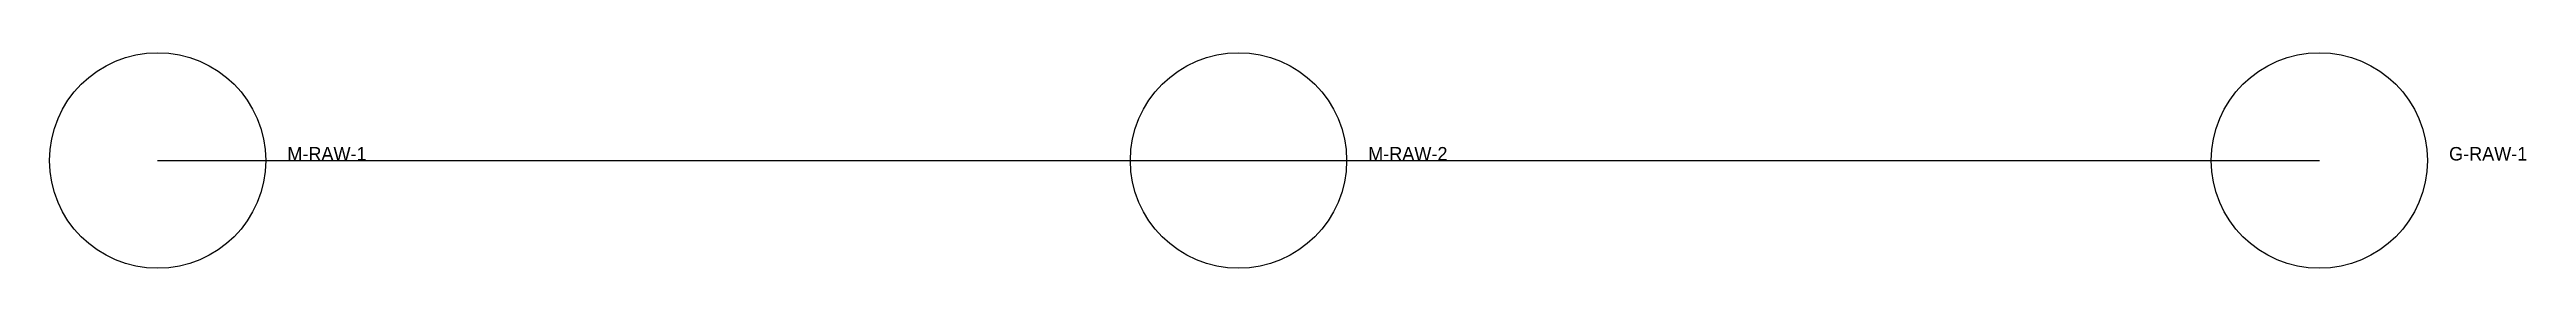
# Model space of a CAD drawing. Header units: millimetres. Extents: x 180 to 638, y 380 to 420.
import ezdxf

# ---------------------------------------------------------------- set-up
doc = ezdxf.new("R2010")
doc.units = ezdxf.units.MM

msp = doc.modelspace()

# ---------------------------------------------------------------- linework, layer by layer
at = {"layer": 'SYMBOL'}
for centre in [(200, 400), (400, 400), (600, 400)]:
    msp.add_circle(centre, 20, dxfattribs=at)
at = {"layer": 'WIRE'}
for p, q in [((200, 400), (400, 400)), ((400, 400), (600, 400))]:
    msp.add_line(p, q, dxfattribs=at)

# ---------------------------------------------------------------- texts
at = {"layer": 'TEXT'}
for s, p in [('M-RAW-1', (224, 400)), ('M-RAW-2', (424, 400)), ('G-RAW-1', (624, 400))]:
    msp.add_text(s, height=2.5, dxfattribs=at).set_placement(p)

doc.saveas('drawing.dxf')
